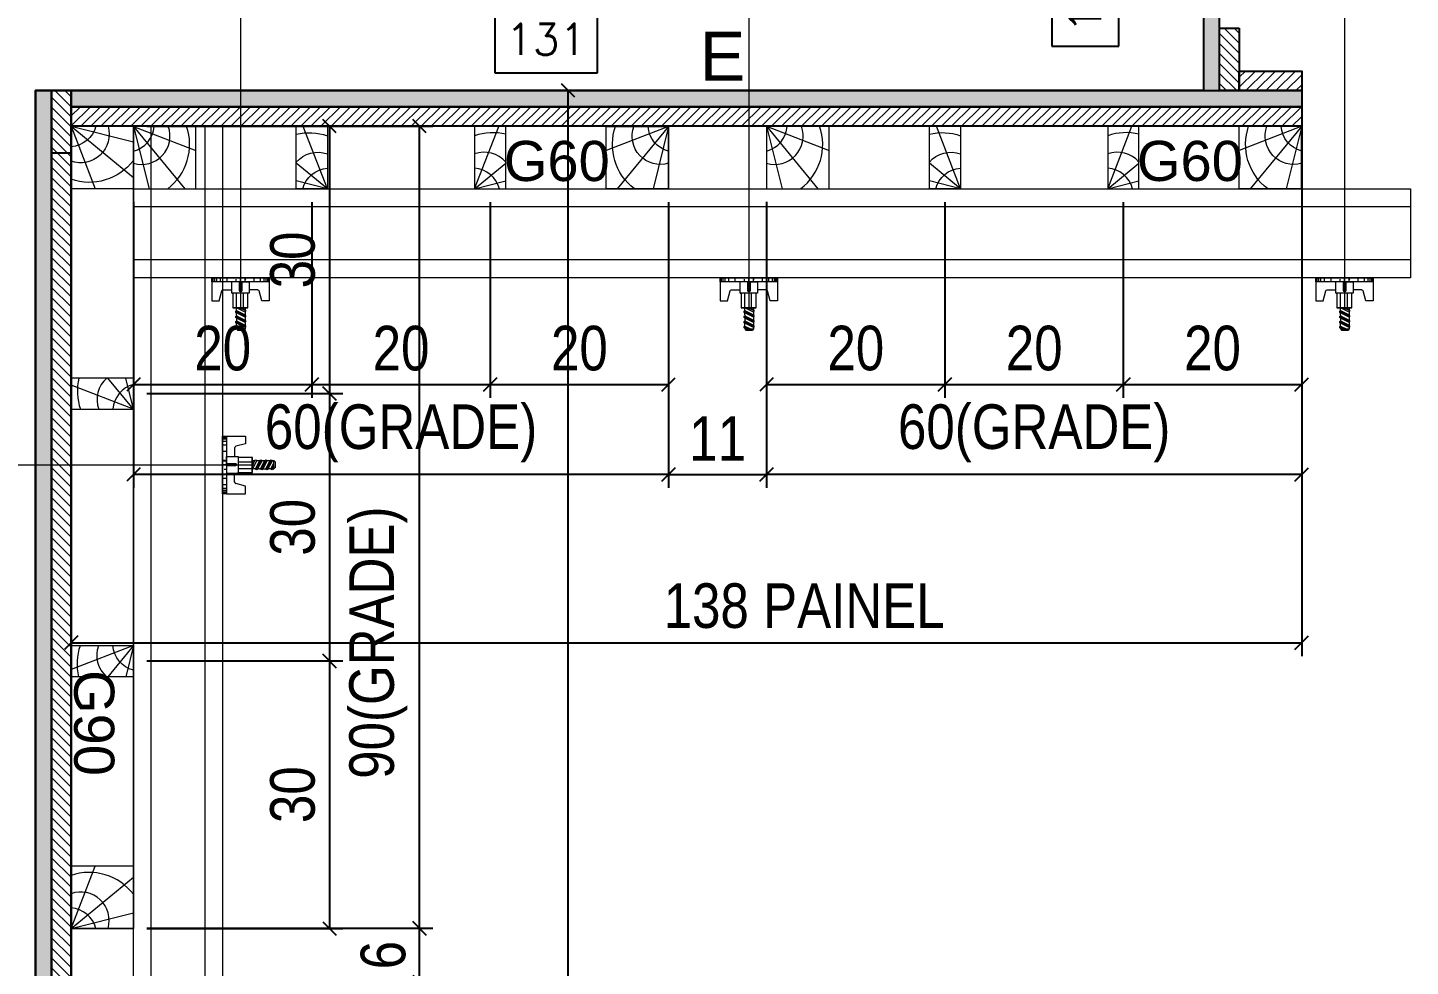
# Model space of a CAD drawing. Header units: millimetres. Extents: x 1945 to 8225, y 304 to 15137.
# Drawn here: x 2690 to 3000.1, y 7732.9 to 7943.6 of the extents above; entities that cross this region are included whole.
import ezdxf
from ezdxf.enums import TextEntityAlignment as Align

# ---------------------------------------------------------------- set-up
doc = ezdxf.new("R2010")
doc.units = ezdxf.units.MM
for name, color, linetype, lineweight in [('CONCRETO', 251, 'Continuous', 25), ('Hachura', 251, 'Continuous', 9), ('Madeira', 126, 'Continuous', 18), ('Perfil Metálico', 224, 'Continuous', 18)]:
    doc.layers.add(name, color=color, linetype=linetype, lineweight=lineweight)
for name, color, linetype in [('COTA', 241, 'Continuous'), ('MEIO_PONT', 93, 'Continuous'), ('Painéis', 200, 'Continuous'), ('SARRAFO', 251, 'Continuous'), ('TEXTO_GERAL', 7, 'Continuous')]:
    doc.layers.add(name, color=color, linetype=linetype)
doc.styles.add('ARIAL', font='arial.ttf')
doc.styles.add('COTA TECNICA 2X', font='techl___.ttf', dxfattribs={"height": 10})
doc.styles.add('ROMANS', font='romans.shx')
doc.styles.add('SANSSERIF', font='sas_____.pfb')
doc.dimstyles.new('Cota Seção interna', dxfattribs={"dimtxt": 7, "dimasz": 6, "dimexe": 0.18, "dimexo": 2, "dimgap": -4, "dimtad": 3, "dimdec": 1, "dimlfac": 0.5, "dimzin": 12, "dimdsep": 46, "dimtxsty": 'ROMANS', "dimblk": 'ARCHTICK', "dimcen": 0.09, "dimse1": 1, "dimse2": 1, "dimsd1": 1, "dimsd2": 1, "dimclrd": 180, "dimclre": 5, "dimclrt": 1, "dimadec": 0, "dimazin": 3, "dimtfac": 1, "dimtdec": 1, "dimtofl": 0, "dimtmove": 0, "dimatfit": 3, "dimldrblk": 'ARCHTICK', "dimfxl": 1, "dimtolj": 1, "dimtzin": 0, "dimarcsym": 0})
doc.dimstyles.new('SECAO PILAR', dxfattribs={"dimtxt": 10, "dimasz": 3, "dimexe": 3, "dimexo": 3, "dimgap": 3, "dimtad": 1, "dimdec": 1, "dimlfac": 0.5, "dimzin": 12, "dimdsep": 46, "dimtxsty": 'COTA TECNICA 2X', "dimblk1": 'OBLIQUE', "dimblk2": 'OBLIQUE', "dimsah": 1, "dimcen": 0.9, "dimclrd": 256, "dimclre": 256, "dimclrt": 256, "dimadec": 1, "dimazin": 3, "dimtfac": 1, "dimtdec": 1, "dimtmove": 0, "dimatfit": 3, "dimfxl": 1, "dimtolj": 1, "dimtzin": 12, "dimarcsym": 0})

# ---------------------------------------------------------------- blocks, each defined once
blk = doc.blocks.new('*D998')
at = {"layer": 'COTA', "color": 180, "lineweight": -2, "transparency": 16777216}
for p, q in [((2934.75, 7957.42), (2919.75, 7957.42)), ((2919.75, 7957.42), (2919.75, 7939.42)), ((2934.75, 7939.42), (2934.75, 7957.42)), ((2919.75, 7939.42), (2934.75, 7939.42))]:
    blk.add_line(p, q, dxfattribs=at)
at = {"layer": 'Defpoints', "color": 0, "transparency": 16777216}
for p in [(2938.75, 7967.42), (2953.75, 7967.42), (2953.75, 7929.42)]:
    blk.add_point(p, dxfattribs=at)
at = {"layer": 'COTA', "color": 1, "transparency": 16777216, "insert": (2927.25, 7948.42), "char_height": 7, "attachment_point": 5, "rotation": 90, "style": 'ROMANS'}
blk.add_mtext('\\A1;19', dxfattribs=at)
blk = doc.blocks.new('_ArchTick')
at = {"color": 0, "linetype": 'ByBlock', "const_width": 0.15}
blk.add_lwpolyline([(-0.5, -0.5), (0.5, 0.5)], dxfattribs=at)
blk = doc.blocks.new('C')
at = {"layer": 'Hachura', "color": 0}
for p, q in [((0, 3.22), (0, -3.22)), ((0.45, 3.22), (0, 3.22)), ((0.46, 3.16), (0, 3.16)), ((0.45, -3.23), (0.45, 3.22)), ((0.45, 3.22), (2.58, 3.22)), ((2.58, 3.22), (2.58, 2.39)), ((0.46, 3.05), (0, 3.05)), ((0.46, 2.88), (0, 2.88)), ((0, 2.75), (0, -1.16)), ((0.46, 2.65), (0, 2.65)), ((0.46, 2.23), (0, 2.23)), ((1.35, 1.94), (1.35, 0.96)), ((2.58, 2.39), (1.47, 2.09)), ((0.46, 1.51), (0, 1.51)), ((0.39, 0.49), (0.17, 0.49)), ((1.74, 0.97), (0.45, 0.97)), ((1.45, 0.1), (0.45, 0.1)), ((1.74, -0.97), (1.74, 0.97)), ((1.74, 0.97), (1.74, 0.84)), ((1.74, 0.97), (1.74, 0.84)), ((1.74, 0.84), (3.35, 0.84)), ((3.35, 0.45), (1.74, 0.45)), ((3.32, 0.84), (3.32, -0.84)), ((3.35, 0.84), (3.35, -0.84)), ((3.68, 0.45), (3.35, 0.45)), ((3.84, -0.52), (3.35, 0.45)), ((3.35, 0.06), (3.67, -0.57)), ((3.68, 0.45), (4.16, -0.52)), ((3.72, 0.5), (4.25, -0.57)), ((4.37, -0.55), (3.83, 0.53)), ((4.15, 0.45), (3.93, 0.45)), ((4.42, -0.52), (3.93, 0.45)), ((4.15, 0.45), (4.26, 0.45)), ((4.26, 0.45), (4.74, -0.52)), ((4.3, 0.5), (4.83, -0.57)), ((4.95, -0.55), (4.41, 0.53)), ((4.51, 0.45), (4.84, 0.45)), ((5, -0.52), (4.51, 0.45)), ((4.84, 0.45), (5.32, -0.52)), ((4.88, 0.5), (5.41, -0.57)), ((5.53, -0.55), (4.99, 0.53)), ((5.58, -0.52), (5.09, 0.45)), ((5.42, 0.45), (5.09, 0.45)), ((5.58, -0.52), (5.09, 0.45)), ((5.42, 0.45), (5.74, -0.19)), ((5.46, 0.5), (5.74, -0.07)), ((5.74, 0.19), (5.57, 0.53)), ((5.74, 0.32), (5.68, 0.45)), ((5.68, 0.45), (5.74, 0.45)), ((5.74, 0.45), (5.9, 0.29)), ((5.74, 0.45), (5.74, -0.52)), ((5.9, -0.36), (5.9, 0.29)), ((0.45, 0), (0, 0)), ((0.46, -1.52), (0, -1.52)), ((0.08, -0.48), (0.29, -0.48)), ((0.29, -0.48), (0.4, -0.48)), ((0.45, 0), (0.45, -0.97)), ((0.45, -0.16), (1.45, -0.16)), ((0.45, -0.65), (0.45, -0.32)), ((0.45, -3.23), (0.45, -0.65)), ((0.45, -0.97), (1.74, -0.97)), ((1.35, -1.94), (1.35, -0.97)), ((3.35, -0.32), (1.74, -0.32)), ((3.35, -0.84), (1.74, -0.84)), ((3.35, -0.07), (3.58, -0.52)), ((3.35, -0.52), (3.58, -0.52)), ((3.84, -0.52), (4.16, -0.52)), ((4.42, -0.52), (4.74, -0.52)), ((4.63, -0.52), (4.74, -0.52)), ((5, -0.52), (5.32, -0.52)), ((5.58, -0.52), (5.74, -0.52)), ((5.74, -0.52), (5.9, -0.36)), ((5.74, -0.52), (5.74, -0.52)), ((0.46, -2.23), (0, -2.23)), ((0.46, -2.65), (0, -2.65)), ((0.46, -2.88), (0, -2.88)), ((0.46, -3.05), (0, -3.05)), ((2.58, -2.39), (1.47, -2.1)), ((2.58, -3.23), (2.58, -2.39)), ((0.46, -3.16), (0, -3.16)), ((0, -3.22), (2.57, -3.22))]:
    blk.add_line(p, q, dxfattribs=at)
for centre, radius, start, end in [((1.52, 1.94), 0.161, 104.7436, 180), ((1.44, -0.03), 0.129, 272.695, 87.305), ((3.81, 0.39), 0.143, 25.5688, 154.4312), ((4.39, 0.39), 0.143, 25.5688, 154.4312), ((4.97, 0.39), 0.143, 25.5688, 154.4312), ((5.55, 0.39), 0.143, 25.5688, 154.4312), ((0.17, -0.37), 0.174, 221.744, 317.8592), ((3.71, -0.4), 0.174, 222.1408, 318.256), ((4.29, -0.4), 0.174, 222.1408, 318.256), ((4.87, -0.4), 0.174, 222.1408, 318.256), ((5.45, -0.4), 0.174, 222.1408, 318.256), ((5.61, -0.4), 0.174, 317.8592, 318.256), ((1.52, -1.94), 0.161, 180, 255.2564)]:
    blk.add_arc(centre, radius, start, end, dxfattribs=at)
blk = doc.blocks.new('_Oblique')
at = {"color": 0, "linetype": 'ByBlock', "lineweight": -2}
blk.add_line((-0.5, -0.5), (0.5, 0.5), dxfattribs=at)
blk = doc.blocks.new('*D999')
at = {"layer": 'COTA', "lineweight": -2, "transparency": 16777216}
for p, q in [((2702.75, 7929.42), (2814.24, 7929.42)), ((2811.24, 7485.42), (2811.24, 7929.42)), ((2702.75, 7485.42), (2814.24, 7485.42))]:
    blk.add_line(p, q, dxfattribs=at)
at = {"layer": 'Defpoints', "color": 0, "transparency": 16777216}
for p in [(2699.75, 7929.42), (2811.24, 7929.42), (2699.75, 7485.42)]:
    blk.add_point(p, dxfattribs=at)
at = {"layer": 'COTA', "lineweight": -2, "transparency": 16777216, "xscale": 3, "yscale": 3, "zscale": 3}
for p, rotation in [((2811.24, 7929.42), 90), ((2811.24, 7485.42), 270)]:
    blk.add_blockref('_Oblique', p, dxfattribs=dict(at, rotation=rotation))
at = {"layer": 'COTA', "transparency": 16777216, "insert": (2803.16, 7650.42), "char_height": 10, "attachment_point": 5, "rotation": 90, "style": 'COTA TECNICA 2X'}
blk.add_mtext('\\A1;222 PAINEL', dxfattribs=at)
blk = doc.blocks.new('*D1001')
at = {"layer": 'COTA', "lineweight": -2, "transparency": 16777216}
for p, q in [((2699.75, 7926.42), (2699.75, 7802.55)), ((2975.75, 7926.42), (2975.75, 7802.55)), ((2699.75, 7805.55), (2975.75, 7805.55))]:
    blk.add_line(p, q, dxfattribs=at)
at = {"layer": 'Defpoints', "color": 0, "transparency": 16777216}
for p in [(2699.75, 7929.42), (2975.75, 7929.42), (2975.75, 7805.55)]:
    blk.add_point(p, dxfattribs=at)
at = {"layer": 'COTA', "lineweight": -2, "transparency": 16777216, "xscale": 3, "yscale": 3, "zscale": 3, "rotation": 180}
blk.add_blockref('_Oblique', (2699.75, 7805.55), dxfattribs=at)
at = {"layer": 'COTA', "lineweight": -2, "transparency": 16777216, "xscale": 3, "yscale": 3, "zscale": 3}
blk.add_blockref('_Oblique', (2975.75, 7805.55), dxfattribs=at)
at = {"layer": 'COTA', "transparency": 16777216, "insert": (2864.17, 7813.79), "char_height": 10, "attachment_point": 5, "style": 'COTA TECNICA 2X'}
blk.add_mtext('\\A1;138 PAINEL', dxfattribs=at)
blk = doc.blocks.new('*D1016')
at = {"layer": 'COTA', "lineweight": -2, "transparency": 16777216}
for p, q in [((2716.75, 7741.45), (2780.88, 7741.45)), ((2777.88, 7729.43), (2777.88, 7741.45)), ((2716.74, 7729.43), (2780.88, 7729.43))]:
    blk.add_line(p, q, dxfattribs=at)
at = {"layer": 'Defpoints', "color": 0, "transparency": 16777216}
for p in [(2713.75, 7741.45), (2777.88, 7741.45), (2713.74, 7729.43)]:
    blk.add_point(p, dxfattribs=at)
at = {"layer": 'COTA', "lineweight": -2, "transparency": 16777216, "xscale": 3, "yscale": 3, "zscale": 3}
for p, rotation in [((2777.88, 7741.45), 90), ((2777.88, 7729.43), 270)]:
    blk.add_blockref('_Oblique', p, dxfattribs=dict(at, rotation=rotation))
at = {"layer": 'COTA', "transparency": 16777216, "insert": (2769.78, 7735.44), "char_height": 10, "attachment_point": 5, "rotation": 90, "style": 'COTA TECNICA 2X'}
blk.add_mtext('\\A1;6', dxfattribs=at)
blk = doc.blocks.new('*D1017')
at = {"layer": 'COTA', "color": 180, "lineweight": -2, "transparency": 16777216}
for p, q in [((2817.79, 7948.42), (2794.79, 7948.42)), ((2794.79, 7948.42), (2794.79, 7933.42)), ((2817.79, 7933.42), (2817.79, 7948.42)), ((2794.79, 7933.42), (2817.79, 7933.42))]:
    blk.add_line(p, q, dxfattribs=at)
at = {"layer": 'Defpoints', "color": 0, "transparency": 16777216}
for p in [(2691.75, 7929.42), (2953.75, 7929.42), (2953.75, 7929.42)]:
    blk.add_point(p, dxfattribs=at)
at = {"layer": 'COTA', "color": 1, "transparency": 16777216, "insert": (2806.29, 7940.92), "char_height": 7, "attachment_point": 5, "style": 'ROMANS'}
blk.add_mtext('\\A1;131', dxfattribs=at)
blk = doc.blocks.new('*D1018')
at = {"layer": 'COTA', "color": 180, "lineweight": -2, "transparency": 16777216}
for p, q in [((2687.75, 7676.42), (2672.75, 7676.42)), ((2672.75, 7676.42), (2672.75, 7652.42)), ((2687.75, 7652.42), (2687.75, 7676.42)), ((2672.75, 7652.42), (2687.75, 7652.42))]:
    blk.add_line(p, q, dxfattribs=at)
at = {"layer": 'Defpoints', "color": 0, "transparency": 16777216}
for p in [(2691.75, 7929.42), (2691.75, 7507.42), (2691.75, 7507.42)]:
    blk.add_point(p, dxfattribs=at)
at = {"layer": 'COTA', "color": 1, "transparency": 16777216, "insert": (2680.25, 7664.42), "char_height": 7, "attachment_point": 5, "rotation": 90, "style": 'ROMANS'}
blk.add_mtext('\\A1;211', dxfattribs=at)
blk = doc.blocks.new('PONTALETE')
at = {"layer": 'Madeira'}
for q in [(2.71, 7), (7, 5.76), (7, 1.74)]:
    blk.add_line((0, 0), q, dxfattribs=at)
blk.add_lwpolyline([(0, 0), (7, 0), (7, 7), (0, 7)], close=True, dxfattribs=at)
for centre, radius, start, end in [((2.04, 0.06), 6.23, 37.2818, 109.0913), ((1.09, 0.9), 3.19, 343.603, 109.9847), ((-0.21, -0.78), 3.09, 14.6322, 86.0383)]:
    blk.add_arc(centre, radius, start, end, dxfattribs=at)
blk = doc.blocks.new('MEIO PONTALETE')
at = {"layer": 'Madeira'}
for q in [(2.71, 7), (3.5, 2.88), (3.5, 0.87)]:
    blk.add_line((0, 0), q, dxfattribs=at)
blk.add_lwpolyline([(0, 0), (3.5, 0), (3.5, 7), (0, 7)], close=True, dxfattribs=at)
for centre, radius, start, end in [((2.04, 0.06), 6.23, 76.4499, 109.0913), ((1.09, 0.9), 3.19, 40.9063, 109.9847), ((-0.21, -0.78), 3.09, 14.6322, 86.0383)]:
    blk.add_arc(centre, radius, start, end, dxfattribs=at)
blk = doc.blocks.new('*D1019')
at = {"layer": 'COTA', "lineweight": -2, "transparency": 16777216}
for p, q in [((2716.75, 7921.44), (2760.69, 7921.44)), ((2757.69, 7921.44), (2757.69, 7861.44)), ((2716.75, 7861.44), (2760.69, 7861.44))]:
    blk.add_line(p, q, dxfattribs=at)
at = {"layer": 'Defpoints', "color": 0, "transparency": 16777216}
for p in [(2713.75, 7921.44), (2713.75, 7861.44), (2757.69, 7861.44)]:
    blk.add_point(p, dxfattribs=at)
at = {"layer": 'COTA', "lineweight": -2, "transparency": 16777216, "xscale": 3, "yscale": 3, "zscale": 3}
for p, rotation in [((2757.69, 7921.44), 90), ((2757.69, 7861.44), 270)]:
    blk.add_blockref('_Oblique', p, dxfattribs=dict(at, rotation=rotation))
at = {"layer": 'COTA', "transparency": 16777216, "insert": (2749.47, 7891.44), "char_height": 10, "attachment_point": 5, "rotation": 90, "style": 'COTA TECNICA 2X'}
blk.add_mtext('\\A1;30', dxfattribs=at)
blk = doc.blocks.new('*D1020')
at = {"layer": 'COTA', "lineweight": -2, "transparency": 16777216}
for p, q in [((2716.75, 7861.44), (2760.69, 7861.44)), ((2757.69, 7861.44), (2757.69, 7801.44)), ((2716.75, 7801.44), (2760.69, 7801.44))]:
    blk.add_line(p, q, dxfattribs=at)
at = {"layer": 'Defpoints', "color": 0, "transparency": 16777216}
for p in [(2713.75, 7861.44), (2713.75, 7801.44), (2757.69, 7801.44)]:
    blk.add_point(p, dxfattribs=at)
at = {"layer": 'COTA', "lineweight": -2, "transparency": 16777216, "xscale": 3, "yscale": 3, "zscale": 3}
for p, rotation in [((2757.69, 7861.44), 90), ((2757.69, 7801.44), 270)]:
    blk.add_blockref('_Oblique', p, dxfattribs=dict(at, rotation=rotation))
at = {"layer": 'COTA', "transparency": 16777216, "insert": (2749.47, 7831.44), "char_height": 10, "attachment_point": 5, "rotation": 90, "style": 'COTA TECNICA 2X'}
blk.add_mtext('\\A1;30', dxfattribs=at)
blk = doc.blocks.new('*D1021')
at = {"layer": 'COTA', "lineweight": -2, "transparency": 16777216}
for p, q in [((2716.75, 7801.44), (2760.69, 7801.44)), ((2757.69, 7801.44), (2757.69, 7741.44)), ((2716.75, 7741.44), (2760.69, 7741.44))]:
    blk.add_line(p, q, dxfattribs=at)
at = {"layer": 'Defpoints', "color": 0, "transparency": 16777216}
for p in [(2713.75, 7801.44), (2713.75, 7741.44), (2757.69, 7741.44)]:
    blk.add_point(p, dxfattribs=at)
at = {"layer": 'COTA', "lineweight": -2, "transparency": 16777216, "xscale": 3, "yscale": 3, "zscale": 3}
for p, rotation in [((2757.69, 7801.44), 90), ((2757.69, 7741.44), 270)]:
    blk.add_blockref('_Oblique', p, dxfattribs=dict(at, rotation=rotation))
at = {"layer": 'COTA', "transparency": 16777216, "insert": (2749.47, 7771.44), "char_height": 10, "attachment_point": 5, "rotation": 90, "style": 'COTA TECNICA 2X'}
blk.add_mtext('\\A1;30', dxfattribs=at)
blk = doc.blocks.new('*D1022')
at = {"layer": 'COTA', "lineweight": -2, "transparency": 16777216}
for p, q in [((2716.75, 7921.44), (2780.88, 7921.44)), ((2777.88, 7741.45), (2777.88, 7921.44)), ((2716.75, 7741.45), (2780.88, 7741.45))]:
    blk.add_line(p, q, dxfattribs=at)
at = {"layer": 'Defpoints', "color": 0, "transparency": 16777216}
for p in [(2713.75, 7921.44), (2777.88, 7921.44), (2713.75, 7741.45)]:
    blk.add_point(p, dxfattribs=at)
at = {"layer": 'COTA', "lineweight": -2, "transparency": 16777216, "xscale": 3, "yscale": 3, "zscale": 3}
for p, rotation in [((2777.88, 7921.44), 90), ((2777.88, 7741.45), 270)]:
    blk.add_blockref('_Oblique', p, dxfattribs=dict(at, rotation=rotation))
at = {"layer": 'COTA', "transparency": 16777216, "insert": (2768.66, 7805.55), "char_height": 10, "attachment_point": 5, "rotation": 90, "style": 'COTA TECNICA 2X'}
blk.add_mtext('\\A1;90(GRADE)', dxfattribs=at)
blk = doc.blocks.new('*D1041')
at = {"layer": 'COTA', "lineweight": -2, "transparency": 16777216}
for p, q in [((2713.76, 7904.41), (2713.76, 7860.48)), ((2753.76, 7904.41), (2753.76, 7860.48)), ((2713.76, 7863.48), (2753.76, 7863.48))]:
    blk.add_line(p, q, dxfattribs=at)
at = {"layer": 'Defpoints', "color": 0, "transparency": 16777216}
for p in [(2713.76, 7907.41), (2753.76, 7907.41), (2753.76, 7863.48)]:
    blk.add_point(p, dxfattribs=at)
at = {"layer": 'COTA', "lineweight": -2, "transparency": 16777216, "xscale": 3, "yscale": 3, "zscale": 3, "rotation": 180}
blk.add_blockref('_Oblique', (2713.76, 7863.48), dxfattribs=at)
at = {"layer": 'COTA', "lineweight": -2, "transparency": 16777216, "xscale": 3, "yscale": 3, "zscale": 3}
blk.add_blockref('_Oblique', (2753.76, 7863.48), dxfattribs=at)
at = {"layer": 'COTA', "transparency": 16777216, "insert": (2733.76, 7871.58), "char_height": 10, "attachment_point": 5, "style": 'COTA TECNICA 2X'}
blk.add_mtext('\\A1;20', dxfattribs=at)
blk = doc.blocks.new('*D1042')
at = {"layer": 'COTA', "lineweight": -2, "transparency": 16777216}
for p, q in [((2753.76, 7904.41), (2753.76, 7860.48)), ((2793.76, 7904.41), (2793.76, 7860.48)), ((2753.76, 7863.48), (2793.76, 7863.48))]:
    blk.add_line(p, q, dxfattribs=at)
at = {"layer": 'Defpoints', "color": 0, "transparency": 16777216}
for p in [(2753.76, 7907.41), (2793.76, 7907.41), (2793.76, 7863.48)]:
    blk.add_point(p, dxfattribs=at)
at = {"layer": 'COTA', "lineweight": -2, "transparency": 16777216, "xscale": 3, "yscale": 3, "zscale": 3, "rotation": 180}
blk.add_blockref('_Oblique', (2753.76, 7863.48), dxfattribs=at)
at = {"layer": 'COTA', "lineweight": -2, "transparency": 16777216, "xscale": 3, "yscale": 3, "zscale": 3}
blk.add_blockref('_Oblique', (2793.76, 7863.48), dxfattribs=at)
at = {"layer": 'COTA', "transparency": 16777216, "insert": (2773.76, 7871.58), "char_height": 10, "attachment_point": 5, "style": 'COTA TECNICA 2X'}
blk.add_mtext('\\A1;20', dxfattribs=at)
blk = doc.blocks.new('*D1043')
at = {"layer": 'COTA', "lineweight": -2, "transparency": 16777216}
for p, q in [((2793.76, 7904.41), (2793.76, 7860.48)), ((2833.76, 7904.41), (2833.76, 7860.48)), ((2793.76, 7863.48), (2833.76, 7863.48))]:
    blk.add_line(p, q, dxfattribs=at)
at = {"layer": 'Defpoints', "color": 0, "transparency": 16777216}
for p in [(2793.76, 7907.41), (2833.76, 7907.41), (2833.76, 7863.48)]:
    blk.add_point(p, dxfattribs=at)
at = {"layer": 'COTA', "lineweight": -2, "transparency": 16777216, "xscale": 3, "yscale": 3, "zscale": 3, "rotation": 180}
blk.add_blockref('_Oblique', (2793.76, 7863.48), dxfattribs=at)
at = {"layer": 'COTA', "lineweight": -2, "transparency": 16777216, "xscale": 3, "yscale": 3, "zscale": 3}
blk.add_blockref('_Oblique', (2833.76, 7863.48), dxfattribs=at)
at = {"layer": 'COTA', "transparency": 16777216, "insert": (2813.76, 7871.58), "char_height": 10, "attachment_point": 5, "style": 'COTA TECNICA 2X'}
blk.add_mtext('\\A1;20', dxfattribs=at)
blk = doc.blocks.new('*D1044')
at = {"layer": 'COTA', "lineweight": -2, "transparency": 16777216}
for p, q in [((2713.76, 7904.44), (2713.76, 7840.29)), ((2833.76, 7904.41), (2833.76, 7840.29)), ((2833.76, 7843.29), (2713.76, 7843.29))]:
    blk.add_line(p, q, dxfattribs=at)
at = {"layer": 'Defpoints', "color": 0, "transparency": 16777216}
for p in [(2713.76, 7907.44), (2833.76, 7907.41), (2713.76, 7843.29)]:
    blk.add_point(p, dxfattribs=at)
at = {"layer": 'COTA', "lineweight": -2, "transparency": 16777216, "xscale": 3, "yscale": 3, "zscale": 3, "rotation": 180}
blk.add_blockref('_Oblique', (2713.76, 7843.29), dxfattribs=at)
at = {"layer": 'COTA', "lineweight": -2, "transparency": 16777216, "xscale": 3, "yscale": 3, "zscale": 3}
blk.add_blockref('_Oblique', (2833.76, 7843.29), dxfattribs=at)
at = {"layer": 'COTA', "transparency": 16777216, "insert": (2773.76, 7852.51), "char_height": 10, "attachment_point": 5, "style": 'COTA TECNICA 2X'}
blk.add_mtext('\\A1;60(GRADE)', dxfattribs=at)
blk = doc.blocks.new('*D1045')
at = {"layer": 'COTA', "lineweight": -2, "transparency": 16777216}
for p, q in [((2855.75, 7904.42), (2855.75, 7860.5)), ((2895.75, 7904.42), (2895.75, 7860.5)), ((2855.75, 7863.5), (2895.75, 7863.5))]:
    blk.add_line(p, q, dxfattribs=at)
at = {"layer": 'Defpoints', "color": 0, "transparency": 16777216}
for p in [(2855.75, 7907.42), (2895.75, 7907.42), (2895.75, 7863.5)]:
    blk.add_point(p, dxfattribs=at)
at = {"layer": 'COTA', "lineweight": -2, "transparency": 16777216, "xscale": 3, "yscale": 3, "zscale": 3, "rotation": 180}
blk.add_blockref('_Oblique', (2855.75, 7863.5), dxfattribs=at)
at = {"layer": 'COTA', "lineweight": -2, "transparency": 16777216, "xscale": 3, "yscale": 3, "zscale": 3}
blk.add_blockref('_Oblique', (2895.75, 7863.5), dxfattribs=at)
at = {"layer": 'COTA', "transparency": 16777216, "insert": (2875.75, 7871.6), "char_height": 10, "attachment_point": 5, "style": 'COTA TECNICA 2X'}
blk.add_mtext('\\A1;20', dxfattribs=at)
blk = doc.blocks.new('*D1046')
at = {"layer": 'COTA', "lineweight": -2, "transparency": 16777216}
for p, q in [((2895.75, 7904.42), (2895.75, 7860.5)), ((2935.75, 7904.42), (2935.75, 7860.5)), ((2895.75, 7863.5), (2935.75, 7863.5))]:
    blk.add_line(p, q, dxfattribs=at)
at = {"layer": 'Defpoints', "color": 0, "transparency": 16777216}
for p in [(2895.75, 7907.42), (2935.75, 7907.42), (2935.75, 7863.5)]:
    blk.add_point(p, dxfattribs=at)
at = {"layer": 'COTA', "lineweight": -2, "transparency": 16777216, "xscale": 3, "yscale": 3, "zscale": 3, "rotation": 180}
blk.add_blockref('_Oblique', (2895.75, 7863.5), dxfattribs=at)
at = {"layer": 'COTA', "lineweight": -2, "transparency": 16777216, "xscale": 3, "yscale": 3, "zscale": 3}
blk.add_blockref('_Oblique', (2935.75, 7863.5), dxfattribs=at)
at = {"layer": 'COTA', "transparency": 16777216, "insert": (2915.75, 7871.6), "char_height": 10, "attachment_point": 5, "style": 'COTA TECNICA 2X'}
blk.add_mtext('\\A1;20', dxfattribs=at)
blk = doc.blocks.new('*D1047')
at = {"layer": 'COTA', "lineweight": -2, "transparency": 16777216}
for p, q in [((2935.75, 7904.42), (2935.75, 7860.5)), ((2975.75, 7904.43), (2975.75, 7860.5)), ((2935.75, 7863.5), (2975.75, 7863.5))]:
    blk.add_line(p, q, dxfattribs=at)
at = {"layer": 'Defpoints', "color": 0, "transparency": 16777216}
for p in [(2935.75, 7907.42), (2975.75, 7907.43), (2975.75, 7863.5)]:
    blk.add_point(p, dxfattribs=at)
at = {"layer": 'COTA', "lineweight": -2, "transparency": 16777216, "xscale": 3, "yscale": 3, "zscale": 3, "rotation": 180}
blk.add_blockref('_Oblique', (2935.75, 7863.5), dxfattribs=at)
at = {"layer": 'COTA', "lineweight": -2, "transparency": 16777216, "xscale": 3, "yscale": 3, "zscale": 3}
blk.add_blockref('_Oblique', (2975.75, 7863.5), dxfattribs=at)
at = {"layer": 'COTA', "transparency": 16777216, "insert": (2955.75, 7871.6), "char_height": 10, "attachment_point": 5, "style": 'COTA TECNICA 2X'}
blk.add_mtext('\\A1;20', dxfattribs=at)
blk = doc.blocks.new('*D1048')
at = {"layer": 'COTA', "lineweight": -2, "transparency": 16777216}
for p, q in [((2855.75, 7904.45), (2855.75, 7840.3)), ((2975.75, 7904.43), (2975.75, 7840.3)), ((2975.75, 7843.3), (2855.75, 7843.3))]:
    blk.add_line(p, q, dxfattribs=at)
at = {"layer": 'Defpoints', "color": 0, "transparency": 16777216}
for p in [(2855.75, 7907.45), (2975.75, 7907.43), (2855.75, 7843.3)]:
    blk.add_point(p, dxfattribs=at)
at = {"layer": 'COTA', "lineweight": -2, "transparency": 16777216, "xscale": 3, "yscale": 3, "zscale": 3, "rotation": 180}
blk.add_blockref('_Oblique', (2855.75, 7843.3), dxfattribs=at)
at = {"layer": 'COTA', "lineweight": -2, "transparency": 16777216, "xscale": 3, "yscale": 3, "zscale": 3}
blk.add_blockref('_Oblique', (2975.75, 7843.3), dxfattribs=at)
at = {"layer": 'COTA', "transparency": 16777216, "insert": (2915.75, 7852.52), "char_height": 10, "attachment_point": 5, "style": 'COTA TECNICA 2X'}
blk.add_mtext('\\A1;60(GRADE)', dxfattribs=at)
blk = doc.blocks.new('*D1624')
at = {"layer": 'COTA', "lineweight": -2, "transparency": 16777216}
for p, q in [((2833.76, 7904.41), (2833.76, 7840.3)), ((2855.75, 7904.45), (2855.75, 7840.3)), ((2833.76, 7843.3), (2855.75, 7843.3))]:
    blk.add_line(p, q, dxfattribs=at)
at = {"layer": 'Defpoints', "color": 0, "transparency": 16777216}
for p in [(2833.76, 7907.41), (2855.75, 7907.45), (2855.75, 7843.3)]:
    blk.add_point(p, dxfattribs=at)
at = {"layer": 'COTA', "lineweight": -2, "transparency": 16777216, "xscale": 3, "yscale": 3, "zscale": 3, "rotation": 180}
blk.add_blockref('_Oblique', (2833.76, 7843.3), dxfattribs=at)
at = {"layer": 'COTA', "lineweight": -2, "transparency": 16777216, "xscale": 3, "yscale": 3, "zscale": 3}
blk.add_blockref('_Oblique', (2855.75, 7843.3), dxfattribs=at)
at = {"layer": 'COTA', "transparency": 16777216, "insert": (2844.76, 7851.36), "char_height": 10, "attachment_point": 5, "style": 'COTA TECNICA 2X'}
blk.add_mtext('\\A1;11', dxfattribs=at)

msp = doc.modelspace()

# ---------------------------------------------------------------- hatches: boundary and pattern name
at = {"layer": 'Hachura'}
h = msp.add_hatch(color=256, dxfattribs=at)
h.dxf.hatch_style = 1
h.paths.add_polyline_path([(2957.35, 7967.42), (2953.75, 7967.42), (2953.75, 7929.42), (2957.35, 7929.42)])
h = msp.add_hatch(dxfattribs=at)
h.set_pattern_fill('ANSI31', color=256, scale=0.5, angle=450, style=0)
h.set_pattern_definition([(135, (-20041.2664, 16329.9579), (-1.12253202, -1.12253202), [])])
h.paths.add_polyline_path([(2957.35, 7929.42), (2961.75, 7929.42), (2961.75, 7943.42), (2957.35, 7943.42)])
h = msp.add_hatch(dxfattribs=at)
h.set_pattern_fill('ANSI31', color=256, scale=0.5, angle=360, style=0)
h.set_pattern_definition([(45, (11992.4936, 30087.8142), (-1.12253202, 1.12253202), [])])
h.paths.add_polyline_path([(2961.75, 7933.82), (2961.75, 7929.42), (2975.75, 7929.42), (2975.75, 7933.82)])
h = msp.add_hatch(color=256, dxfattribs=at)
h.dxf.hatch_style = 1
h.paths.add_polyline_path([(2695.35, 7485.42), (2691.75, 7485.42), (2691.75, 7929.42), (2695.35, 7929.42)])
h = msp.add_hatch(dxfattribs=at)
h.set_pattern_fill('ANSI31', color=256, scale=0.5, angle=450, style=0)
h.set_pattern_definition([(135, (-20143.2664, 16249.9579), (-1.12253202, -1.12253202), [])])
h.paths.add_polyline_path([(2699.75, 7485.42), (2695.35, 7485.42), (2695.35, 7929.42), (2699.75, 7929.42)])
h = msp.add_hatch(color=256, dxfattribs=at)
h.dxf.hatch_style = 1
h.paths.add_polyline_path([(2975.75, 7925.82), (2975.75, 7929.42), (2699.75, 7929.42), (2699.75, 7925.82)])
h = msp.add_hatch(dxfattribs=at)
h.set_pattern_fill('ANSI31', color=256, scale=0.5, angle=360, style=0)
h.set_pattern_definition([(45, (12061.4936, 30095.8142), (-1.12253202, 1.12253202), [])])
h.paths.add_polyline_path([(2975.75, 7921.42), (2975.75, 7925.82), (2699.75, 7925.82), (2699.75, 7921.42)])

# ---------------------------------------------------------------- linework, layer by layer
at = {"layer": 'CONCRETO', "color": 2}
msp.add_lwpolyline([(2953.75, 7967.42), (2953.75, 7929.42), (2691.75, 7929.42), (2691.75, 7507.42), (2653.75, 7507.42), (2653.75, 7967.42)], close=True, dxfattribs=at)
at = {"layer": 'Hachura'}
for p, q in [((2737.75, 8020.2), (2737.76, 7880.4)), ((2851.75, 8020.2), (2851.76, 7880.4)), ((2985.35, 8020.22), (2985.36, 7880.42)), ((2600.94, 7845.43), (2740.74, 7845.44))]:
    msp.add_line(p, q, dxfattribs=at)
at = {"layer": 'Madeira'}
for points in [[(2699.75, 7921.42), (2713.75, 7921.42), (2713.75, 7741.42), (2699.75, 7741.42)], [(2713.76, 7921.41), (2713.76, 7907.41), (2833.76, 7907.41), (2833.76, 7921.41)], [(2855.75, 7921.42), (2855.75, 7907.42), (2975.75, 7907.42), (2975.75, 7921.42)]]:
    msp.add_lwpolyline(points, close=True, dxfattribs=at)
at = {"layer": 'MEIO_PONT'}
msp.add_lwpolyline([(2975.75, 7907.42), (2975.75, 7921.42), (2975.75, 7921.42), (2975.75, 7907.42)], close=True, dxfattribs=at)
at = {"layer": 'Painéis'}
for points in [[(2957.35, 7967.42), (2953.75, 7967.42), (2953.75, 7929.42), (2957.35, 7929.42)], [(2691.75, 7485.42), (2691.75, 7929.42), (2695.35, 7929.42), (2695.35, 7485.42)], [(2699.75, 7929.42), (2975.75, 7929.42), (2975.75, 7925.82), (2699.75, 7925.82)]]:
    msp.add_lwpolyline(points, close=True, dxfattribs=at)
at = {"layer": 'Perfil Metálico'}
for points in [[(2733.75, 7453.49), (2713.75, 7453.49), (2713.75, 7921.42), (2733.75, 7921.42)], [(2717.75, 7921.42), (2729.75, 7921.42), (2729.75, 7453.49), (2717.75, 7453.49)], [(2713.75, 7887.42), (2713.75, 7907.42), (3000.12, 7907.42), (3000.12, 7887.42)], [(3000.12, 7903.42), (3000.12, 7891.42), (2713.75, 7891.42), (2713.75, 7903.42)]]:
    msp.add_lwpolyline(points, close=True, dxfattribs=at)
at = {"layer": 'SARRAFO'}
msp.add_line((2699.75, 7915.42), (2695.35, 7915.42), dxfattribs=at)
for points in [[(2961.75, 7943.42), (2961.75, 7929.42), (2957.35, 7929.42), (2957.35, 7943.42)], [(2975.75, 7929.42), (2961.75, 7929.42), (2961.75, 7933.82), (2975.75, 7933.82)], [(2699.75, 7929.42), (2699.75, 7485.42), (2695.35, 7485.42), (2695.35, 7929.42)], [(2699.75, 7929.42), (2695.35, 7929.42), (2695.35, 7485.42), (2699.75, 7485.42)], [(2699.75, 7925.82), (2975.75, 7925.82), (2975.75, 7921.42), (2699.75, 7921.42)]]:
    msp.add_lwpolyline(points, close=True, dxfattribs=at)

# ---------------------------------------------------------------- block references
at = {"layer": 'Hachura', "linetype": 'Continuous', "xscale": -2, "yscale": 2, "zscale": 2}
for p, rotation in [((2737.75, 7887.42), 90), ((2851.75, 7887.42), 90), ((2985.35, 7887.42), 90), ((2733.74, 7845.42), 180)]:
    msp.add_blockref('C', p, dxfattribs=dict(at, rotation=rotation))
at = {"layer": 'MEIO_PONT'}
for name, p, xscale, yscale, zscale, rotation in [('PONTALETE', (2699.75, 7921.42), -2, 2, 2, 180), ('PONTALETE', (2713.76, 7921.41), 2, 2, 2, 270), ('PONTALETE', (2833.76, 7921.41), -2, 2, 2, 90.00000000000007), ('PONTALETE', (2855.75, 7921.42), 2, 2, 2, 270), ('PONTALETE', (2975.75, 7921.42), -2, 2, 2, 90.00000000000007), ('MEIO PONTALETE', (2713.75, 7857.92), 1.999999997962732, 1.999999997962732, 1.999999997962732, 90.00000000000001), ('MEIO PONTALETE', (2713.75, 7804.92), -1.999999997962732, 1.999999997962732, 1.999999997962732, 90)]:
    msp.add_blockref(name, p, dxfattribs=dict(at, xscale=xscale, yscale=yscale, zscale=zscale, rotation=rotation))
for name, p, xscale, yscale, zscale in [('MEIO PONTALETE', (2757.26, 7907.41), -1.999999997962732, 1.999999997962732, 1.999999997962732), ('MEIO PONTALETE', (2790.26, 7907.41), 1.999999997962732, 1.999999997962732, 1.999999997962732), ('MEIO PONTALETE', (2899.25, 7907.42), -1.999999997962732, 1.999999997962732, 1.999999997962732), ('MEIO PONTALETE', (2932.25, 7907.42), 1.999999997962732, 1.999999997962732, 1.999999997962732), ('PONTALETE', (2699.75, 7741.42), 2, 2, 2)]:
    msp.add_blockref(name, p, dxfattribs=dict(at, xscale=xscale, yscale=yscale, zscale=zscale))

# ---------------------------------------------------------------- texts
at = {"layer": 'TEXTO_GERAL', "style": 'ARIAL'}
msp.add_text('E', height=11, dxfattribs=at).set_placement((2845.86, 7937.13), align=Align.MIDDLE_CENTER)
at = {"layer": 'TEXTO_GERAL', "color": 0, "linetype": 'Continuous', "style": 'SANSSERIF'}
for p in [(2796.81, 7913.64), (2938.8, 7913.65)]:
    msp.add_text('G60', height=9, dxfattribs=at).set_placement(p, align=Align.MIDDLE_LEFT)
msp.add_text('G90', height=9, rotation=270, dxfattribs=at).set_placement((2704.95, 7799.41), align=Align.MIDDLE_LEFT)

# ---------------------------------------------------------------- dimensions: what is measured, and where the dimension line sits
at = {"layer": 'COTA'}
for base, p1, p2, angle, dimstyle, picture, middle in [((2938.75, 7967.42), (2953.75, 7929.42), (2953.75, 7967.42), 90, 'Cota Seção interna', '*D998', (2938.75, 7948.42)), ((2691.75, 7507.42), (2691.75, 7929.42), (2691.75, 7507.42), 270, 'Cota Seção interna', '*D1018', (2691.75, 7664.42)), ((2777.88, 7741.45), (2713.74, 7729.43), (2713.75, 7741.45), 90, 'SECAO PILAR', '*D1016', (2777.88, 7735.44))]:
    dim = msp.add_linear_dim(base=base, p1=p1, p2=p2, angle=angle, dimstyle=dimstyle, dxfattribs=at)
    dim.commit()
    dim.dimension.update_dxf_attribs({"geometry": picture, "text_midpoint": middle, "dimtype": 160})
dim = msp.add_linear_dim(base=(2953.75, 7929.42), p1=(2691.75, 7929.42), p2=(2953.75, 7929.42), dimstyle='Cota Seção interna', dxfattribs=at)
dim.commit()
dim.dimension.update_dxf_attribs({"geometry": '*D1017', "text_midpoint": (2806.29, 7929.42), "dimtype": 160})
for base, p1, p2, angle, text, picture, middle in [((2975.75, 7805.55), (2699.75, 7929.42), (2975.75, 7929.42), 180, '<> PAINEL', '*D1001', (2864.17, 7805.55)), ((2811.24, 7929.42), (2699.75, 7485.42), (2699.75, 7929.42), 90, '<> PAINEL', '*D999', (2811.24, 7650.42)), ((2777.88, 7921.44), (2713.75, 7741.45), (2713.75, 7921.44), 270, '<>(GRADE)', '*D1022', (2777.88, 7805.55))]:
    dim = msp.add_linear_dim(base=base, p1=p1, p2=p2, angle=angle, text=text, dimstyle='SECAO PILAR', dxfattribs=at)
    dim.commit()
    dim.dimension.update_dxf_attribs({"geometry": picture, "text_midpoint": middle, "dimtype": 160})
for base, p1, p2, picture, middle in [((2757.69, 7861.44), (2713.75, 7921.44), (2713.75, 7861.44), '*D1019', (2749.47, 7891.44)), ((2757.69, 7801.44), (2713.75, 7861.44), (2713.75, 7801.44), '*D1020', (2749.47, 7831.44)), ((2757.69, 7741.44), (2713.75, 7801.44), (2713.75, 7741.44), '*D1021', (2749.47, 7771.44))]:
    dim = msp.add_linear_dim(base=base, p1=p1, p2=p2, angle=270, dimstyle='SECAO PILAR', dxfattribs=at)
    dim.commit()
    dim.dimension.update_dxf_attribs({"geometry": picture, "text_midpoint": middle})
for base, p1, p2, picture, middle in [((2713.76, 7843.29), (2833.76, 7907.41), (2713.76, 7907.44), '*D1044', (2773.76, 7852.51)), ((2855.75, 7843.3), (2975.75, 7907.43), (2855.75, 7907.45), '*D1048', (2915.75, 7852.52))]:
    dim = msp.add_linear_dim(base=base, p1=p1, p2=p2, text='<>(GRADE)', dimstyle='SECAO PILAR', dxfattribs=at)
    dim.commit()
    dim.dimension.update_dxf_attribs({"geometry": picture, "text_midpoint": middle})
for base, p1, p2, picture, middle in [((2753.76, 7863.48), (2713.76, 7907.41), (2753.76, 7907.41), '*D1041', (2733.76, 7871.58)), ((2793.76, 7863.48), (2753.76, 7907.41), (2793.76, 7907.41), '*D1042', (2773.76, 7871.58)), ((2833.76, 7863.48), (2793.76, 7907.41), (2833.76, 7907.41), '*D1043', (2813.76, 7871.58)), ((2855.75, 7843.3), (2833.76, 7907.41), (2855.75, 7907.45), '*D1624', (2844.76, 7851.36)), ((2895.75, 7863.5), (2855.75, 7907.42), (2895.75, 7907.42), '*D1045', (2875.75, 7871.6)), ((2935.75, 7863.5), (2895.75, 7907.42), (2935.75, 7907.42), '*D1046', (2915.75, 7871.6)), ((2975.75, 7863.5), (2935.75, 7907.42), (2975.75, 7907.43), '*D1047', (2955.75, 7871.6))]:
    dim = msp.add_linear_dim(base=base, p1=p1, p2=p2, dimstyle='SECAO PILAR', dxfattribs=at)
    dim.commit()
    dim.dimension.update_dxf_attribs({"geometry": picture, "text_midpoint": middle})

doc.saveas('drawing.dxf')
